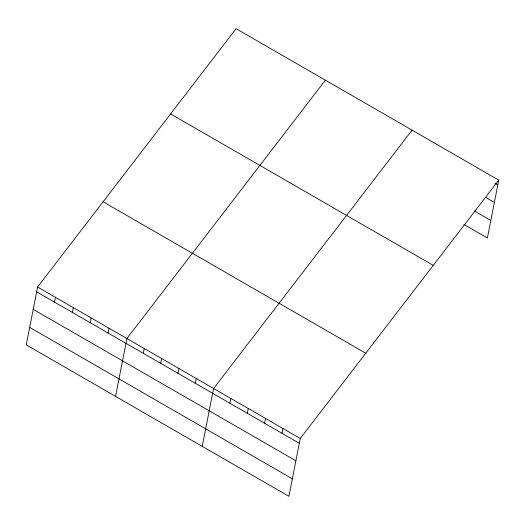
<?xml version="1.0" encoding="UTF-8"?>
<svg xmlns="http://www.w3.org/2000/svg" width="525" height="525" viewBox="0 0 525 525"><rect width="100%" height="100%" fill="white"/><g stroke="black" fill="none" stroke-linecap="round" stroke-linejoin="round"><path stroke-width="0.79" d="M37.603 287.031L26.25 344.886L288.908 496.322L300.254 438.467L498.75 180.114L236.093 28.678L37.603 287.031L300.254 438.467M54.515 302.137L55.46 297.327M72.378 312.434L73.323 307.63M90.241 322.731L91.179 317.927M108.097 333.034L109.043 328.223M115.553 396.375L126.906 338.52L325.395 80.168M143.299 353.325L144.237 348.515M160.63 363.32L161.575 358.509M177.968 373.314L178.907 368.504M195.3 383.309L196.245 378.499M202.23 446.348L213.583 388.493L412.072 130.141M229.97 403.298L230.915 398.488M247.308 413.293L248.253 408.483M264.639 423.288L265.584 418.477M281.978 433.283L282.923 428.472M498.75 180.114L487.397 237.969L463.824 224.372M495.036 183.323L497.805 184.918M485.356 197.229L494.373 202.427M474.193 210.866L490.836 220.461M170.592 113.938L433.25 265.368M103.103 201.777L365.761 353.207M36.658 291.841L299.316 443.277M33.226 309.35L295.877 460.779M29.682 327.383L292.34 478.813"/></g></svg>
